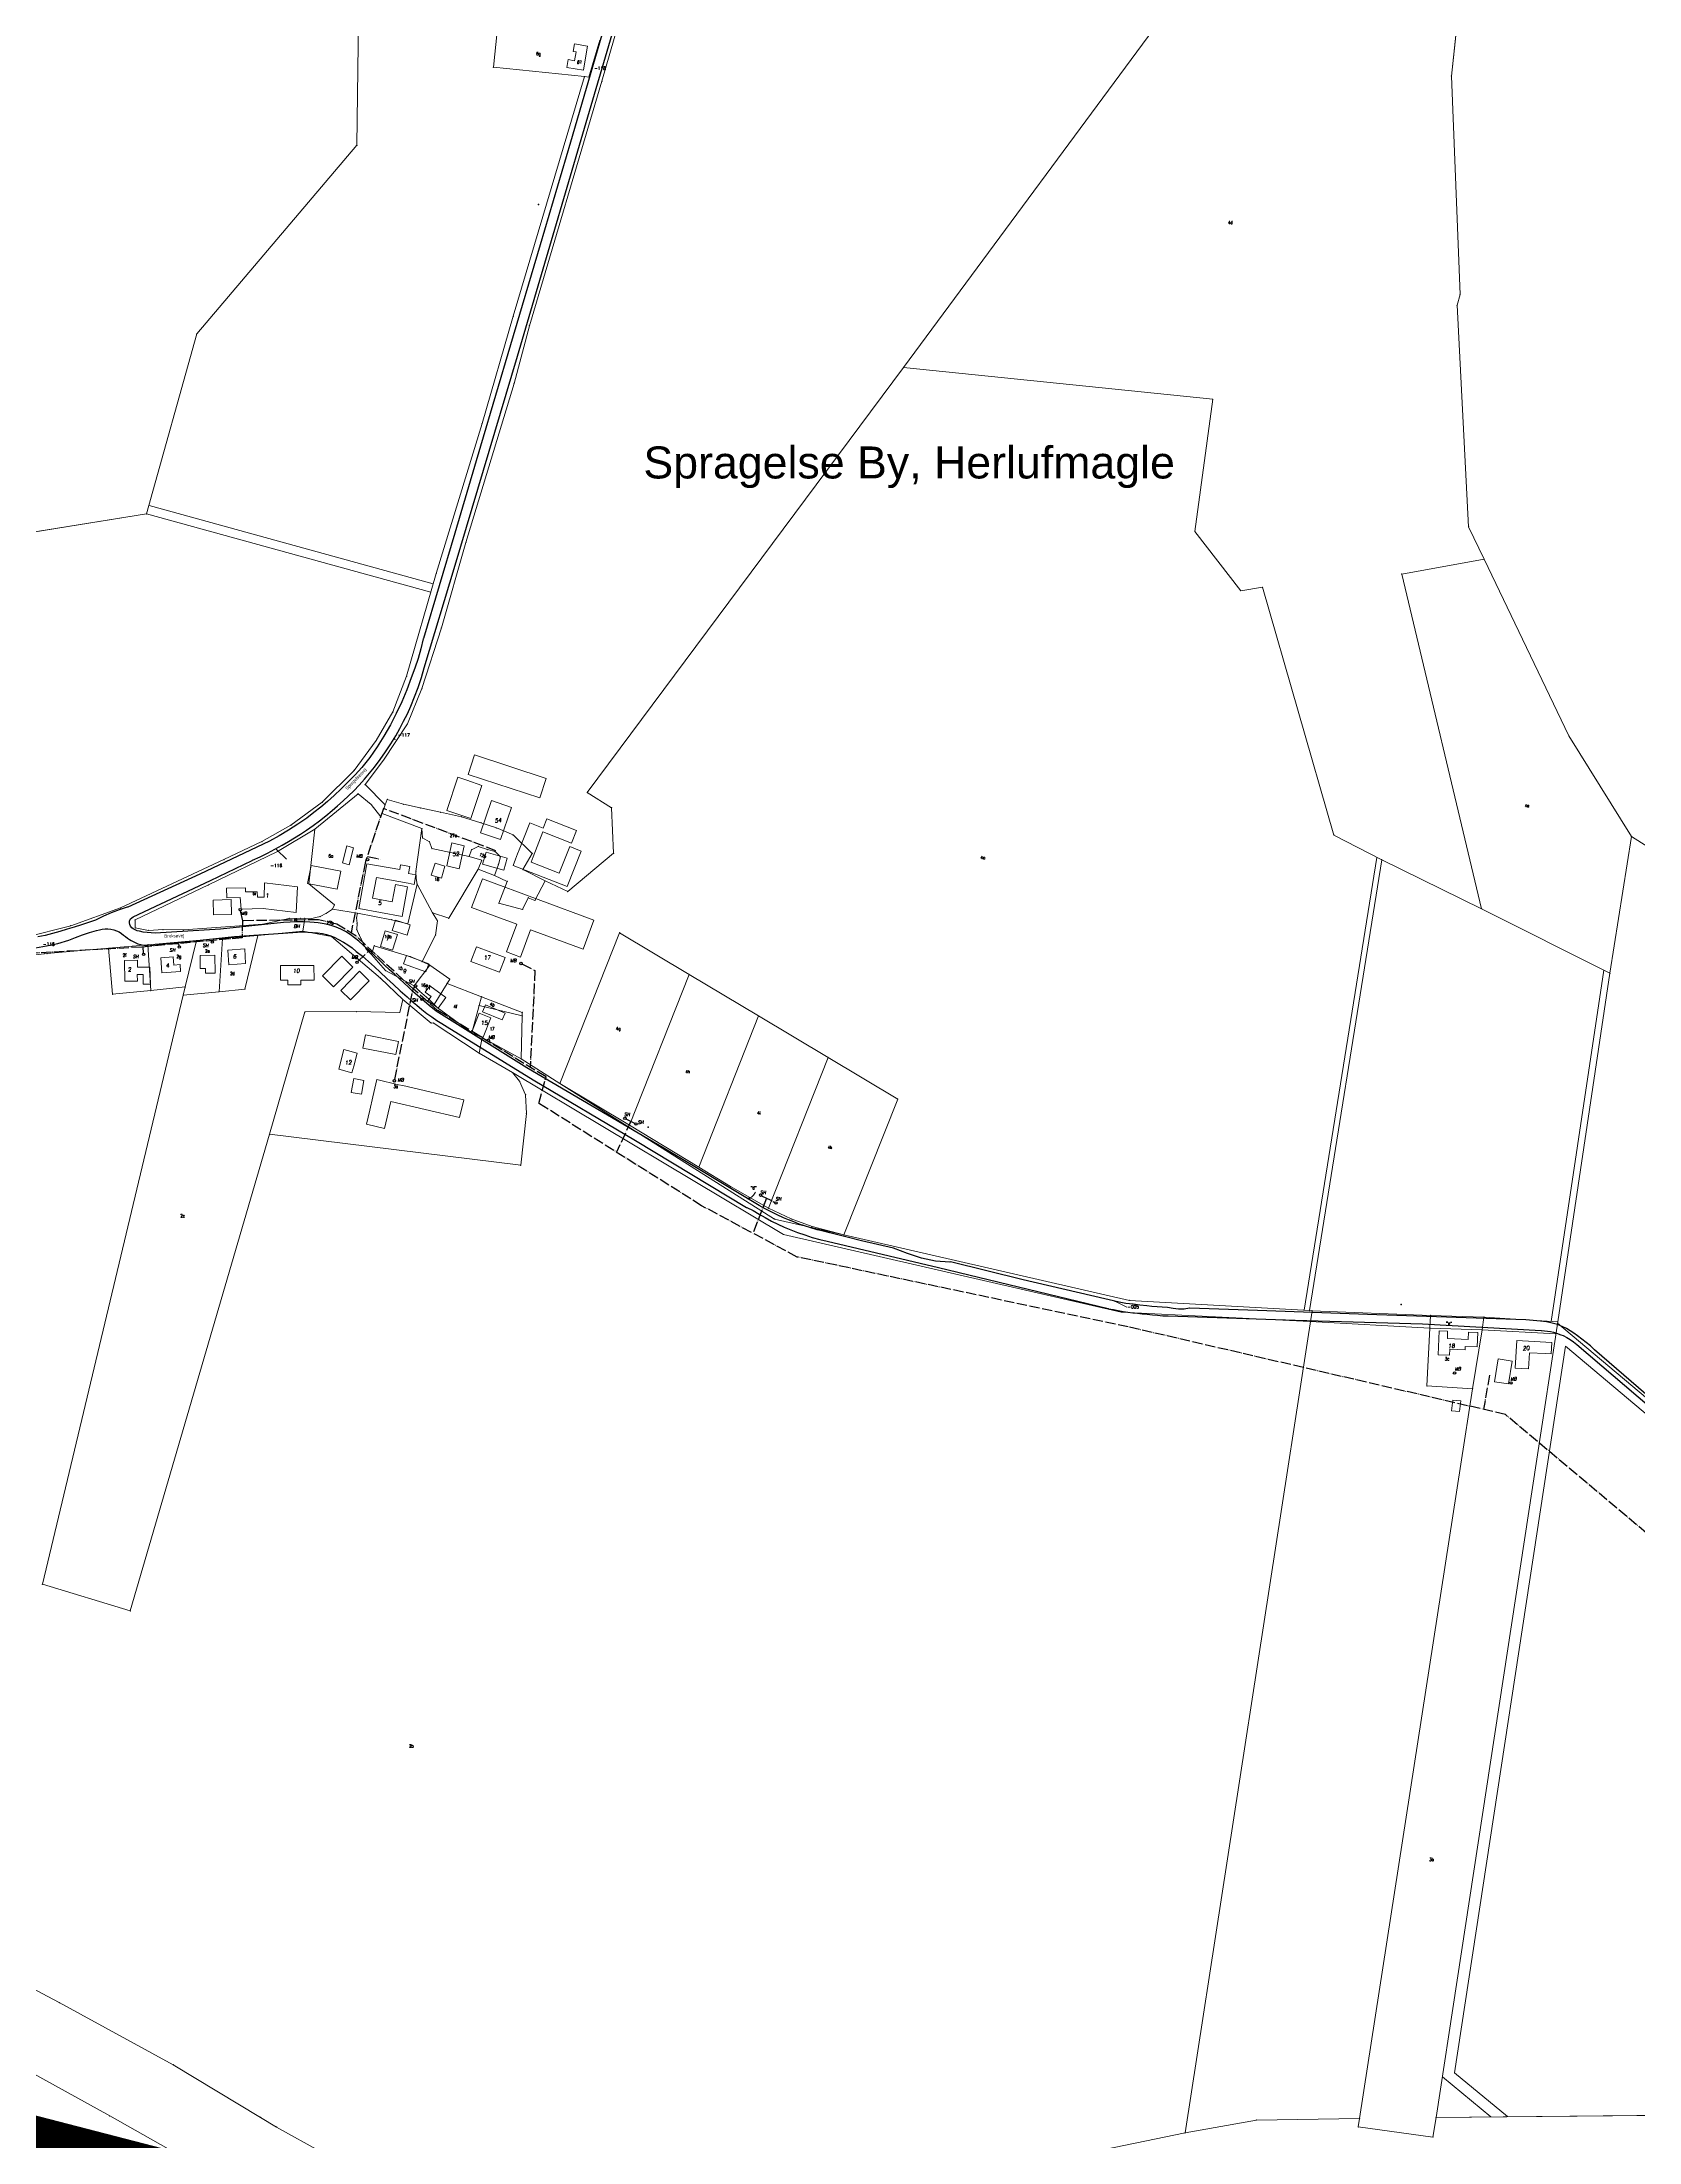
# Model space of a CAD drawing. Header units: millimetres. Extents: x 672113 to 680957, y 6130092 to 6137781.
# Drawn here: x 676522 to 677521, y 6132027 to 6133341 of the extents above; entities that cross this region are included whole.
import ezdxf

# ---------------------------------------------------------------- set-up
doc = ezdxf.new("R2010")
doc.units = ezdxf.units.MM
doc.header["$LTSCALE"] = 0.5
doc.linetypes.add('VVS3', pattern=[16, 12.8, -1.6, 0, -1.6])
for name, color, linetype, lineweight in [('ADMN_GR', 1, 'Continuous', 5), ('bygning', 1, 'Continuous', 5), ('FREDSKOV', 1, 'Continuous', 5), ('FRSKOV_L', 1, 'Continuous', 5), ('MILJOE', 1, 'Continuous', 5), ('OPTAGETVEJ', 1, 'Continuous', 5), ('PILE', 1, 'Continuous', 5), ('skel', 142, 'Continuous', 5), ('SKELKREDS', 1, 'Continuous', 5), ('SKELPKT', 1, 'Continuous', 5), ('SL-Målebrønd', 70, 'Continuous', 30)]:
    doc.layers.add(name, color=color, linetype=linetype, lineweight=lineweight)
for name, color, linetype, lineweight, plot in [('FIKS_PILE', 9, 'Continuous', 5, False), ('FIKS_TEKST', 6, 'Continuous', 5, False), ('FIKSPUNKT', 1, 'Continuous', 5, False)]:
    doc.layers.add(name, color=color, linetype=linetype, lineweight=lineweight, plot=plot)
for name, color, linetype in [('Forsyningsområde', 100, 'Continuous'), ('Husnr', 3, 'Continuous'), ('MATRNR', 12, 'Continuous'), ('Tekst-stor', 7, 'Continuous'), ('TF_V_---_Stikledning', 150, 'VVS3'), ('TF_V_---_Stophane', 3, 'Continuous'), ('TF_V_---_Tekst', 1, 'Continuous'), ('Vej', 7, 'Continuous'), ('Vejnavn', 9, 'Continuous')]:
    doc.layers.add(name, color=color, linetype=linetype)
doc.styles.add('Ariel', font='arial.ttf')
doc.styles.add('ROMANS', font='ROMANS')
doc.styles.get("Standard").update_dxf_attribs({"font": 'romans.shx', "width": 0.75})

# ---------------------------------------------------------------- blocks, each defined once
blk = doc.blocks.new('270557_270557.DWG_FMEBLOCK1')
at = {"layer": 'PILE', "color": 7}
for points in [[(2.5, 2.1), (2.1, 1.5), (1.7, 0.9), (1.2, 0.3), (0.7, -0.3), (0.2, -0.7), (-0.5, -1.2), (-1.1, -1.5), (-1.8, -1.9), (-2.5, -2.1)], [(-2.5, -2.1), (-2, -2), (-1.5, -2), (-0.9, -2), (-1.5, -2), (-2, -2), (-2.5, -2.1), (-2.1, -1.9), (-1.7, -1.6), (-1.3, -1.1), (-1.7, -1.6), (-2.1, -1.9), (-2.5, -2.1)]]:
    blk.add_lwpolyline(points, dxfattribs=at)
blk = doc.blocks.new('270557_270557.DWG_FMEBLOCK2')
at = {"layer": 'FIKS_PILE', "color": 6}
blk.add_line((3.7, -1.8), (-3.7, 1.8), dxfattribs=at)
blk = doc.blocks.new('270557_270557.DWG_FMEBLOCK4')
at = {"layer": 'FIKS_PILE', "color": 6}
blk.add_line((3, -2.9), (-3, 2.9), dxfattribs=at)

msp = doc.modelspace()

# ---------------------------------------------------------------- linework, layer by layer
at = {"layer": 'ADMN_GR', "color": 220}
for p, q in [((676451.5, 6132157.2), (676533.2, 6132114.1)), ((676451.5, 6132157.2), (676533.2, 6132114.1)), ((676533.2, 6132114.1), (676604.5, 6132075.2)), ((676533.2, 6132114.1), (676604.5, 6132075.2)), ((676604.5, 6132075.2), (676659, 6132042.3)), ((676604.5, 6132075.2), (676659, 6132042.3)), ((676659, 6132042.3), (676669.1, 6132036.2)), ((676659, 6132042.3), (676669.1, 6132036.2)), ((676669.1, 6132036.2), (676726.1, 6132004.5)), ((676669.1, 6132036.2), (676726.1, 6132004.5))]:
    msp.add_line(p, q, dxfattribs=at)
at = {"layer": 'bygning'}
for points in [[(676856.4, 6133334.3, 33.3), (676855.4, 6133328.8, 33.3), (676851.3, 6133329.5, 33.3), (676850.5, 6133324.5, 33.3), (676860.9, 6133322.8, 33.3), (676862.7, 6133333.2, 33.3), (676863.5, 6133338, 33.3), (676855.4, 6133339.4, 33.3), (676854.5, 6133334.6, 33.3)], [(676788.8, 6132882.4, 35), (676833.6, 6132867.7, 35), (676837.6, 6132879.8, 34), (676792.8, 6132894.6, 34.1)], [(676782.3, 6132880.6, 35.3), (676775.4, 6132859.7, 35.4), (676790.5, 6132854.7, 35.4), (676797.4, 6132875.5, 35.4), (676787.9, 6132878.7, 35.4)], [(676803.4, 6132866, 36.1), (676796.6, 6132845.8, 36.1), (676809.1, 6132841.6, 36.1), (676815.9, 6132861.7, 36)], [(676859.4, 6132834.4, 35), (676852.3, 6132837.2, 35), (676845.7, 6132820.5, 35.5), (676828.2, 6132827.4, 35.5), (676829.5, 6132830.8, 35.4), (676835.6, 6132846.4, 34.8), (676853.4, 6132839.4, 34.8), (676856.5, 6132847.3, 34.6), (676838.1, 6132854.5, 34.6), (676835.8, 6132848.7, 35.3), (676827.3, 6132852, 35), (676820.8, 6132835.3, 35), (676819.7, 6132832.7, 35), (676818.4, 6132829.4, 35), (676816.9, 6132825.5, 35), (676850.7, 6132812.2, 35)], [(676710.2, 6132827, 36.5), (676714.4, 6132825.9, 36.5), (676717.1, 6132836.5, 36.5), (676712.9, 6132837.6, 36.5)], [(676783.2, 6132823.4, 35.8), (676786.3, 6132837.8, 35.9), (676778.6, 6132839.5, 35.9), (676775.5, 6132825.1, 35.9)], [(676688.4, 6132814.2, 38.1), (676707, 6132810.5, 38.1), (676709.2, 6132821.9, 38.1), (676690.7, 6132825.5, 38.1)], [(676751, 6132812.1, 36.5), (676743.4, 6132813.5, 36.8), (676741.4, 6132802.7, 36.8), (676729.1, 6132805, 36.8), (676731.5, 6132817.9, 36.8), (676751.4, 6132814.3, 36.8), (676755, 6132813.6, 36.8), (676756.1, 6132819.5, 36.5), (676751.6, 6132820.3, 36.4), (676752.4, 6132824.8, 36.3), (676746.6, 6132825.8, 36.3), (676746.1, 6132822.8, 36.3), (676725.5, 6132826.5, 36.3), (676720.4, 6132798.5, 36.5), (676747.6, 6132793.5, 36.6)], [(676768.1, 6132826.9, 35.1), (676765.8, 6132819.3, 35.1), (676772.1, 6132817.4, 35.1), (676774.3, 6132825, 35.1)], [(676813.3, 6132829.9, 34.1), (676800, 6132833.8, 34.1), (676797.8, 6132826.2, 34.1), (676811.1, 6132822.4, 34.1)], [(676660.7, 6132798.4, 37.4), (676681.3, 6132796.1, 37.4), (676682.2, 6132812.1, 37.8), (676661.6, 6132814.5, 37.4), (676661.2, 6132805.6, 37.4), (676657.1, 6132805.5, 37.4), (676657, 6132809, 37.4), (676649.7, 6132808.9, 37.4), (676649.6, 6132811.5, 37.4), (676637.8, 6132811.3, 37.4), (676637.9, 6132805.2, 37.4), (676646.3, 6132805.3, 37.4), (676647, 6132798.1, 37.4)], [(676797.7, 6132817.1, 37.5), (676791, 6132799.2, 37.4), (676819.3, 6132788.7, 37.4), (676812.8, 6132771.3, 37.4), (676821.5, 6132768.1, 37.4), (676827.9, 6132785.2, 37.4), (676860.7, 6132773, 37.4), (676867.5, 6132791.1, 37.2)], [(676640.9, 6132794.8, 39.2), (676640.7, 6132804.1, 38.2), (676629.4, 6132803.8, 38.3), (676629.6, 6132794.5, 38.3)], [(676744.6, 6132782.3, 36.9), (676736.9, 6132784.6, 36.9), (676734, 6132774.7, 36.9), (676741.6, 6132772.4, 36.9)], [(676750.6, 6132781.9, 37.1), (676752.6, 6132788.2, 37.1), (676743.4, 6132791.1, 37.1), (676741.4, 6132784.8, 37.1)], [(676639.2, 6132763.3, 37.2), (676649.7, 6132764, 37.2), (676649.1, 6132773.2, 37.2), (676638.6, 6132772.5, 37.3)], [(676808.5, 6132758.7, 37.1), (676812, 6132767.9, 37.5), (676794, 6132774.6, 37.5), (676790.6, 6132765.4, 37.4)], [(676573.9, 6132766, 36), (676574.1, 6132753, 36), (676582, 6132753.1, 36), (676581.9, 6132757.2, 36), (676585.6, 6132757.3, 36), (676585.7, 6132751.1, 36), (676590.2, 6132751.2, 36), (676589.9, 6132761.8, 36), (676582.2, 6132761.7, 36), (676582.2, 6132766.2, 36)], [(676596.7, 6132767.7, 37.7), (676597.3, 6132758.3, 37.7), (676609, 6132759.1, 37.7), (676608.7, 6132763.4, 37.7), (676604.9, 6132763.1, 37.7), (676604.5, 6132768.2, 37.7)], [(676621.2, 6132769.2, 38.4), (676621.3, 6132760.9, 38.4), (676624.6, 6132760.9, 38.4), (676624.7, 6132758, 38.4), (676630.7, 6132758.1, 38.4), (676630.5, 6132769.3, 38.4)], [(676676, 6132753.6, 37.8), (676676, 6132750.8, 37.8), (676684.2, 6132750.8, 37.8), (676684.2, 6132753.6, 37.8), (676692.5, 6132753.6, 37.8), (676692.4, 6132762.9, 37.8), (676671.5, 6132762.9, 37.8), (676671.6, 6132753.6, 37.8)], [(676716.7, 6132761.7, 37.9), (676709.8, 6132768.6, 37.9), (676697.7, 6132756.4, 37.9), (676704.6, 6132749.5, 37.9)], [(676727, 6132753.3, 37.2), (676720.9, 6132759.2, 36.9), (676709.2, 6132747.2, 36.9), (676715.3, 6132741.3, 37.2)], [(676762.4, 6132758.8, 36.3), (676764.2, 6132763.9, 36.3), (676750.2, 6132769, 36.3), (676748.4, 6132763.9, 36.3)], [(676763.7, 6132740.8, 36.5), (676770, 6132736.2, 36.5), (676774.8, 6132742.8, 36.5), (676764.8, 6132750.1, 36.5), (676761.9, 6132746.2, 36.5), (676765.7, 6132743.4, 36.5)], [(676802.9, 6132730.2, 35.9), (676795.7, 6132733, 35.9), (676791, 6132720.8, 35.9), (676798.2, 6132718, 35.9)], [(676797.8, 6132733.9, 35.2), (676810.1, 6132728.8, 35.2), (676811.9, 6132733.1, 35.2), (676799.6, 6132738.2, 35.2)], [(676743.7, 6132707.1, 36.6), (676745.3, 6132715.4, 36.5), (676724.7, 6132719.4, 36.5), (676723, 6132711.1, 36.6)], [(676719.5, 6132708, 36.7), (676711.2, 6132710.3, 36.7), (676707.9, 6132698, 36.7), (676716.2, 6132695.8, 36.6), (676717.3, 6132699.8, 36.7)], [(676723.7, 6132691, 36), (676717.4, 6132692.2, 36), (676715.7, 6132683.5, 36), (676722.1, 6132682.3, 36)], [(676725.2, 6132663.5, 36.7), (676736.5, 6132660.9, 36.3), (676740.4, 6132677.8, 35.3), (676783.5, 6132667.7, 35.3), (676786.1, 6132678.8, 35.3), (676747.9, 6132687.7, 36.3), (676745.2, 6132688.3, 36.4), (676731.8, 6132691.5, 36.7), (676729.2, 6132680.6, 36.7), (676727.3, 6132672.4, 36.7)], [(677395.2, 6132519.3, 41.7), (677402.3, 6132519, 41.7), (677402.5, 6132522.8, 41.7), (677412.2, 6132522.4, 41.7), (677412.2, 6132524.6, 41.7), (677419.7, 6132524.3, 41.7), (677420.1, 6132533.2, 41.7), (677414.2, 6132533.4, 41.7), (677414, 6132529, 41.7), (677401.1, 6132529.5, 41.7), (677401.2, 6132534.2, 41.7), (677395.8, 6132534.4, 41.7)], [(677462.5, 6132527.3, 41.6), (677444.4, 6132528.3, 41.5), (677443.5, 6132511, 41.4), (677451.8, 6132510.6, 41.6), (677452.3, 6132520.6, 41.6), (677462.1, 6132520.1, 41.6), (677466, 6132519.9, 41.6), (677466.4, 6132527.1, 41.6)], [(677430.5, 6132502.5, 42.1), (677439.3, 6132501.1, 41.7), (677441.6, 6132515.3, 41.6), (677432.8, 6132516.8, 42.2)], [(677403.7, 6132484.3, 41.2), (677408.7, 6132483.8, 41.2), (677409.4, 6132490.5, 41.2), (677404.5, 6132491, 41.2)]]:
    msp.add_polyline3d(points, close=True, dxfattribs=at)
at = {"layer": 'FIKSPUNKT', "color": 6}
for p in [(676865.6, 6133321.5), (676743, 6132904.4), (676669.2, 6132835.2), (677193.2, 6132552.8)]:
    msp.add_point(p, dxfattribs=at)
at = {"layer": 'Forsyningsområde', "const_width": 25}
msp.add_lwpolyline([(673980.5, 6132210.5), (674229, 6132096.8), (674510.8, 6132101.5), (674742.8, 6132127.8), (674981.4, 6132168.2), (675119.3, 6132205.4), (675260.5, 6132244.8), (675488.5, 6132253.2), (676428.1, 6132054), (677046.7, 6131893.8), (677073.1, 6131888.6), (677368.4, 6131812.8), (677638.5, 6131738)], dxfattribs=at)
at = {"layer": 'FREDSKOV', "color": 7}
msp.add_lwpolyline([(677526.5, 6133531.8), (677514, 6133526.6), (677474.5, 6133482.1), (677466.7, 6133464.4), (677418.3, 6133406.9), (677409.1, 6133370.7), (677403.6, 6133319.2), (677409, 6133182.6), (677407.1, 6133175.8), (677414.3, 6133037.3), (677424, 6133017), (677477, 6132906.5), (677516.1, 6132843.5), (677623.1, 6132775.9)], dxfattribs=at)
for points in [[(675857.6, 6133002.1), (675910.1, 6132992.9), (676088.6, 6132964.9), (676126.9, 6132971.1), (676194.1, 6132981.9), (676587.8, 6133045.3), (676619.1, 6133157.9), (676719.3, 6133275.9), (676720.3, 6133354.5), (676702.8, 6133412.9), (676730, 6133481.8), (676388.1, 6133493.1), (676333.9, 6133442.9), (676238, 6133353.8), (676141.9, 6133264.2), (676124.5, 6133248)], [(677046.7, 6131893.8), (677073.1, 6131888.6), (677368.4, 6131812.8), (677638.5, 6131738), (677845.3, 6131677.6), (678176.8, 6131593.5), (678192.7, 6131589.8), (678220.6, 6131584.9), (678179.6, 6131939.7), (678222.5, 6131998.2), (678220.4, 6132009.4), (678194, 6132006), (678046.5, 6131986.9), (677861.9, 6132035), (677815.3, 6132046.8), (677728.4, 6132045.5), (677394, 6132042.3), (677392, 6132030), (677345.3, 6132036.4), (677346.2, 6132041.7), (677281.6, 6132040.6), (677237, 6132032.6), (677118.2, 6132008)]]:
    msp.add_lwpolyline(points, close=True, dxfattribs=at)
at = {"layer": 'FRSKOV_L', "color": 64, "true_color": 0x5fa000}
for p, q in [((677409.1, 6133370.7), (677403.6, 6133319.2)), ((676719.3, 6133275.9), (676720.3, 6133354.5)), ((677403.6, 6133319.2), (677409, 6133182.6)), ((676619.1, 6133157.9), (676719.3, 6133275.9)), ((677409, 6133182.6), (677407.1, 6133175.8)), ((677407.1, 6133175.8), (677414.3, 6133037.3)), ((676587.8, 6133045.3), (676619.1, 6133157.9)), ((676194.1, 6132981.9), (676587.8, 6133045.3)), ((677414.3, 6133037.3), (677424, 6133017)), ((677424, 6133017), (677477, 6132906.5)), ((677477, 6132906.5), (677516.1, 6132843.5)), ((677516.1, 6132843.5), (677623.1, 6132775.9)), ((677281.6, 6132040.6), (677237, 6132032.6)), ((677346.2, 6132041.7), (677281.6, 6132040.6)), ((677345.3, 6132036.4), (677346.2, 6132041.7)), ((677392, 6132030), (677345.3, 6132036.4)), ((677394, 6132042.3), (677392, 6132030)), ((677728.4, 6132045.5), (677394, 6132042.3)), ((677237, 6132032.6), (677118.2, 6132008))]:
    msp.add_line(p, q, dxfattribs=at)
at = {"layer": 'MILJOE', "color": 7}
for points in [[(676822.9, 6132797.9), (676808.1, 6132801.8), (676813.3, 6132815.4), (676805.3, 6132819.2), (676795, 6132823.1), (676776.7, 6132792.4), (676766.6, 6132795.8), (676769.6, 6132790.8), (676768.5, 6132781.9), (676760, 6132765.3), (676764.8, 6132763.1), (676777.3, 6132754.4), (676775.6, 6132751.6), (676797.2, 6132743.3), (676822.6, 6132733.5), (676822.6, 6132731.3), (676822, 6132704.4), (676846.2, 6132689.1), (676883.5, 6132783.3), (676926.9, 6132757.3), (676970.4, 6132731.3), (677013.9, 6132705.3), (677057.4, 6132679.3), (677023.7, 6132594.3), (677202.4, 6132553.3), (677314.9, 6132547), (677360, 6132829), (677330.1, 6132844.4), (677285.4, 6132999.4), (677271.9, 6132997.3), (677243.2, 6133034.3), (677254.3, 6133117), (677060.9, 6133136.9), (676863.3, 6132871), (676878.5, 6132861.5), (676879.7, 6132833.1), (676851.1, 6132809.1), (676836.9, 6132815.8), (676830.6, 6132803.6), (676826.4, 6132805.2)], [(676692.9, 6132848.1), (676689.3, 6132813.9), (676705.2, 6132800.7), (676704, 6132798.1), (676719.6, 6132795.5), (676741, 6132791.5), (676751.1, 6132789), (676756.9, 6132813.8), (676756.3, 6132817.2), (676756.2, 6132821.6), (676759.9, 6132848.5), (676735, 6132857.9), (676734.2, 6132855.8), (676728.1, 6132863.6), (676720, 6132870.3)], [(676791, 6132835.2), (676795.1, 6132837.3), (676800.9, 6132835.4), (676805.7, 6132834.1), (676809, 6132830.8), (676807.7, 6132826.1), (676805.3, 6132819.2), (676813.3, 6132815.4), (676808.1, 6132801.8), (676822.9, 6132797.9), (676826.4, 6132805.2), (676830.6, 6132803.6), (676836.9, 6132815.8), (676823.1, 6132822.8), (676828.9, 6132833), (676816.9, 6132844.5), (676806.5, 6132848.9), (676796.8, 6132852.1), (676784.6, 6132855.9), (676771.6, 6132858.7), (676758.9, 6132861.4), (676748.3, 6132863.7), (676738.2, 6132866.7), (676736.9, 6132863.3), (676735, 6132857.9), (676759.9, 6132848.5), (676760.3, 6132842.6), (676764.6, 6132840.3), (676766.2, 6132836), (676789.4, 6132831.1)], [(676580.6, 6132791.4), (676580.7, 6132786.4), (676589, 6132784.8), (676598.1, 6132785.3), (676610.8, 6132785.1), (676660.4, 6132788.6), (676677, 6132792.3), (676683.8, 6132792.4), (676686.7, 6132792.3), (676690, 6132792), (676696.2, 6132793.4), (676700.2, 6132795.5), (676704, 6132798.1), (676705.2, 6132800.7), (676689.3, 6132813.9), (676692.9, 6132848.1), (676669.7, 6132834.2), (676626.4, 6132813.2)]]:
    msp.add_lwpolyline(points, close=True, dxfattribs=at)
at = {"layer": 'OPTAGETVEJ', "color": 8}
for p, q in [((676589.3, 6133050.6), (676767, 6133001.6)), ((676587.8, 6133045.3), (676765.4, 6132996.3)), ((677311.6, 6132547.3), (677357, 6132830.5)), ((677466, 6132540.2), (677498.9, 6132759.9)), ((677470, 6132539.9), (677502.7, 6132758)), ((676986, 6132594.6), (676816.6, 6132695.9)), ((677197.1, 6132546.1), (676986, 6132594.6)), ((677390.5, 6132544), (677316.4, 6132546.9)), ((677315.1, 6132540.1), (677197.1, 6132546.1)), ((677315.3, 6132540.1), (677315.1, 6132540.1)), ((677390.1, 6132536), (677315.3, 6132540.1)), ((677468.8, 6132532.5), (677422.7, 6132534.9)), ((677469.9, 6132539.1), (677469.9, 6132539.1)), ((677669.9, 6132370.8), (677469.9, 6132539.1)), ((677405.5, 6132070.2), (677474.8, 6132524.7)), ((677671.7, 6132359), (677474.8, 6132524.7)), ((677397.9, 6132067.7), (677428.3, 6132042.7)), ((677405.5, 6132070.2), (677438.7, 6132042.8))]:
    msp.add_line(p, q, dxfattribs=at)
at = {"layer": 'skel', "color": 40}
for p, q in [((677305.3, 6133467.6), (677060.9, 6133136.9)), ((676898.7, 6133407.7), (676872.5, 6133316)), ((677409.1, 6133370.7), (677403.6, 6133319.2)), ((676720.3, 6133354.5), (676719.3, 6133275.9)), ((676804.6, 6133324.7), (676807, 6133347)), ((676871.1, 6133341.6), (676864.3, 6133318.6)), ((676861.6, 6133318.9), (676804.6, 6133324.7)), ((676817, 6133169), (676861.6, 6133318.9)), ((676827.1, 6133163), (676872.5, 6133316)), ((676864.3, 6133318.6), (676861.6, 6133318.9)), ((677403.6, 6133319.2), (677409, 6133182.6)), ((676719.3, 6133275.9), (676619.1, 6133157.9)), ((677409, 6133182.6), (677407.1, 6133175.8)), ((676797.5, 6133101.8), (676817, 6133169)), ((677407.1, 6133175.8), (677414.3, 6133037.3)), ((676619.1, 6133157.9), (676587.8, 6133045.3)), ((676817.5, 6133127), (676827.1, 6133163)), ((676787.4, 6133027.5), (676817.5, 6133127)), ((677060.9, 6133136.9), (676863.3, 6132871)), ((677254.3, 6133117), (677060.9, 6133136.9)), ((677243.2, 6133034.3), (677254.3, 6133117)), ((676768.9, 6133008.1), (676797.5, 6133101.8)), ((676587.8, 6133045.3), (676194.1, 6132981.9)), ((677271.9, 6132997.3), (677243.2, 6133034.3)), ((677414.3, 6133037.3), (677424, 6133017)), ((676772.1, 6132974), (676787.4, 6133027.5)), ((676750.3, 6132943.8), (676768.9, 6133008.1)), ((677372.5, 6133007.7), (677424, 6133017)), ((677422.4, 6132798.3), (677372.5, 6133007.7)), ((677424, 6133017), (677477, 6132906.5)), ((677285.4, 6132999.4), (677271.9, 6132997.3)), ((677330.1, 6132844.4), (677285.4, 6132999.4)), ((676759.9, 6132936.1), (676772.1, 6132974)), ((676741.8, 6132921.5), (676750.3, 6132943.8)), ((676750.8, 6132914), (676759.9, 6132936.1)), ((676731.3, 6132903.5), (676741.8, 6132921.5)), ((676717.5, 6132884.9), (676731.3, 6132903.5)), ((676735.8, 6132891.2), (676750.8, 6132914)), ((677477, 6132906.5), (677516.1, 6132843.5)), ((676735.8, 6132891.2), (676724.4, 6132876)), ((676697.6, 6132865), (676717.5, 6132884.9)), ((676724.4, 6132876), (676736.9, 6132863.3)), ((676678, 6132850.6), (676697.6, 6132865)), ((676720, 6132870.3), (676692.9, 6132848.1)), ((676720, 6132870.3), (676728.1, 6132863.6)), ((676728.1, 6132863.6), (676734.2, 6132855.8)), ((676735, 6132857.9), (676736.9, 6132863.3)), ((676736.9, 6132863.3), (676738.2, 6132866.7)), ((676738.2, 6132866.7), (676748.3, 6132863.7)), ((676748.3, 6132863.7), (676758.9, 6132861.4)), ((676863.3, 6132871), (676878.5, 6132861.5)), ((676659.9, 6132840.4), (676678, 6132850.6)), ((676734.2, 6132855.8), (676735, 6132857.9)), ((676759.9, 6132848.5), (676735, 6132857.9)), ((676758.9, 6132861.4), (676771.6, 6132858.7)), ((676771.6, 6132858.7), (676784.6, 6132855.9)), ((676784.6, 6132855.9), (676796.8, 6132852.1)), ((676796.8, 6132852.1), (676806.5, 6132848.9)), ((676878.5, 6132861.5), (676879.7, 6132833.1)), ((676636.1, 6132829.1), (676659.9, 6132840.4)), ((676692.9, 6132848.1), (676669.7, 6132834.2)), ((676692.9, 6132848.1), (676689.3, 6132813.9)), ((676756.2, 6132821.6), (676759.9, 6132848.5)), ((676760.3, 6132842.6), (676759.9, 6132848.5)), ((676764.6, 6132840.3), (676760.3, 6132842.6)), ((676766.2, 6132836), (676764.6, 6132840.3)), ((676789.4, 6132831.1), (676766.2, 6132836)), ((676795.1, 6132837.3), (676791, 6132835.2)), ((676800.9, 6132835.4), (676795.1, 6132837.3)), ((676806.5, 6132848.9), (676816.9, 6132844.5)), ((676816.9, 6132844.5), (676828.9, 6132833)), ((677360, 6132829), (677330.1, 6132844.4)), ((677502.7, 6132758), (677516.1, 6132843.5)), ((677516.1, 6132843.5), (677623.1, 6132775.9)), ((676571.4, 6132798.9), (676636.1, 6132829.1)), ((676626.4, 6132813.2), (676669.7, 6132834.2)), ((676795, 6132823.1), (676776.7, 6132792.4)), ((676791, 6132835.2), (676789.4, 6132831.1)), ((676797.3, 6132828.7), (676789.4, 6132831.1)), ((676795, 6132823.1), (676797.3, 6132828.7)), ((676805.3, 6132819.2), (676795, 6132823.1)), ((676805.7, 6132834.1), (676800.9, 6132835.4)), ((676805.3, 6132819.2), (676807.7, 6132826.1)), ((676809, 6132830.8), (676805.7, 6132834.1)), ((676807.7, 6132826.1), (676809, 6132830.8)), ((676828.9, 6132833), (676823.1, 6132822.8)), ((676823.1, 6132822.8), (676836.9, 6132815.8)), ((676879.7, 6132833.1), (676851.1, 6132809.1)), ((677360, 6132829), (677314.9, 6132547)), ((677422.4, 6132798.3), (677360, 6132829)), ((676580.6, 6132791.4), (676626.4, 6132813.2)), ((676689.3, 6132813.9), (676705.2, 6132800.7)), ((676756.9, 6132813.8), (676751.1, 6132789)), ((676756.3, 6132817.2), (676756.2, 6132821.6)), ((676756.9, 6132813.8), (676756.3, 6132817.2)), ((676766.6, 6132795.8), (676756.9, 6132813.8)), ((676813.3, 6132815.4), (676805.3, 6132819.2)), ((676808.1, 6132801.8), (676813.3, 6132815.4)), ((676836.9, 6132815.8), (676830.6, 6132803.6)), ((676851.1, 6132809.1), (676836.9, 6132815.8)), ((676540.4, 6132787.7), (676571.4, 6132798.9)), ((676700.2, 6132795.5), (676704, 6132798.1)), ((676705.2, 6132800.7), (676704, 6132798.1)), ((676719.6, 6132795.5), (676704, 6132798.1)), ((676822.9, 6132797.9), (676808.1, 6132801.8)), ((676826.4, 6132805.2), (676822.9, 6132797.9)), ((676830.6, 6132803.6), (676826.4, 6132805.2)), ((677502.7, 6132758), (677422.4, 6132798.3)), ((676512.3, 6132780.6), (676540.4, 6132787.7)), ((676580.7, 6132786.4), (676580.6, 6132791.4)), ((676589, 6132784.8), (676580.7, 6132786.4)), ((676589, 6132784.8), (676598.1, 6132785.3)), ((676598.1, 6132785.3), (676610.8, 6132785.1)), ((676610.8, 6132785.1), (676660.4, 6132788.6)), ((676685.5, 6132784.3), (676657.3, 6132781.7)), ((676660.4, 6132788.6), (676677, 6132792.3)), ((676677, 6132792.3), (676683.8, 6132792.4)), ((676683.8, 6132792.4), (676686.7, 6132792.3)), ((676685.5, 6132784.3), (676686.7, 6132792.3)), ((676685.5, 6132784.3), (676703.4, 6132780.9)), ((676686.7, 6132792.3), (676690, 6132792)), ((676690, 6132792), (676696.2, 6132793.4)), ((676696.2, 6132793.4), (676700.2, 6132795.5)), ((676719.1, 6132792.6), (676719.6, 6132795.5)), ((676719.4, 6132789.3), (676719.1, 6132792.6)), ((676719.2, 6132785.3), (676719.4, 6132789.3)), ((676720.7, 6132781.9), (676719.2, 6132785.3)), ((676741, 6132791.5), (676719.6, 6132795.5)), ((676751.1, 6132789), (676741, 6132791.5)), ((676769.6, 6132790.8), (676766.6, 6132795.8)), ((676776.7, 6132792.4), (676766.6, 6132795.8)), ((676768.5, 6132781.9), (676769.6, 6132790.8)), ((676523.8, 6132770.2), (676525.5, 6132770.3)), ((676525.5, 6132770.3), (676564, 6132773.6)), ((676564, 6132773.6), (676588.6, 6132775.8)), ((676566.5, 6132744.9), (676564, 6132773.6)), ((676588.6, 6132775.8), (676618.9, 6132778.4)), ((676588.6, 6132775.8), (676590.4, 6132747.2)), ((676612, 6132749.4), (676618.9, 6132778.4)), ((676618.9, 6132778.4), (676635.3, 6132779.8)), ((676635.3, 6132779.8), (676633.1, 6132746.4)), ((676657.3, 6132781.7), (676635.3, 6132779.8)), ((676657.3, 6132781.7), (676649.3, 6132748.1)), ((676703.4, 6132780.9), (676734, 6132754.9)), ((676721.9, 6132779.6), (676720.7, 6132781.9)), ((676723.4, 6132776.2), (676721.9, 6132779.6)), ((676725.1, 6132773.1), (676723.4, 6132776.2)), ((676728.4, 6132769.7), (676725.1, 6132773.1)), ((676730.1, 6132775.2), (676728.4, 6132769.7)), ((676752.9, 6132768.3), (676730.1, 6132775.2)), ((676760, 6132765.3), (676768.5, 6132781.9)), ((676846.2, 6132689.1), (676883.5, 6132783.3)), ((676883.5, 6132783.3), (676926.9, 6132757.3)), ((676523.8, 6132770.2), (676488.6, 6132766)), ((676737.2, 6132759.7), (676728.4, 6132769.7)), ((676755.1, 6132750.2), (676737.2, 6132759.7)), ((676760, 6132765.3), (676752.9, 6132768.3)), ((676764.8, 6132763.1), (676755.1, 6132750.2)), ((676764.8, 6132763.1), (676760, 6132765.3)), ((676777.3, 6132754.4), (676764.8, 6132763.1)), ((676926.9, 6132757.3), (676889.6, 6132663)), ((676926.9, 6132757.3), (676970.4, 6132731.3)), ((676522.7, 6132375.8), (676610.7, 6132744.2)), ((676566.5, 6132744.9), (676590.4, 6132747.2)), ((676612, 6132749.4), (676590.4, 6132747.2)), ((676610.7, 6132744.2), (676612, 6132749.4)), ((676633.1, 6132746.4), (676610.7, 6132744.2)), ((676649.3, 6132748.1), (676633.1, 6132746.4)), ((676747.9, 6132741.6), (676734, 6132754.9)), ((676758.5, 6132746.8), (676755.1, 6132750.2)), ((676764.2, 6132741.8), (676758.5, 6132746.8)), ((676767.5, 6132738.4), (676775.6, 6132751.6)), ((676775.6, 6132751.6), (676777.3, 6132754.4)), ((676797.2, 6132743.3), (676775.6, 6132751.6)), ((676664.7, 6132657.3), (676686.8, 6132733.8)), ((676686.8, 6132733.8), (676718.9, 6132734)), ((676718.9, 6132734), (676746.1, 6132733.5)), ((676746.1, 6132733.5), (676747.9, 6132741.6)), ((676747.9, 6132741.6), (676765.7, 6132726.8)), ((676767.5, 6132738.4), (676764.2, 6132741.8)), ((676769.4, 6132736.6), (676767.5, 6132738.4)), ((676791.2, 6132720.8), (676769.4, 6132736.6)), ((676795.7, 6132737.8), (676791.2, 6132720.8)), ((676797.2, 6132743.3), (676795.7, 6132737.8)), ((676822.6, 6132731.3), (676795.7, 6132737.8)), ((676822.6, 6132733.5), (676797.2, 6132743.3)), ((676822.6, 6132731.3), (676822, 6132704.4)), ((676822.6, 6132731.3), (676822.6, 6132733.5)), ((676970.4, 6132731.3), (676933, 6132636.7)), ((676970.4, 6132731.3), (677013.9, 6132705.3)), ((676765.7, 6132726.8), (676767, 6132726.9)), ((676767, 6132726.9), (676795.8, 6132708)), ((676791.2, 6132720.8), (676797.6, 6132717.9)), ((676797.6, 6132717.9), (676795.8, 6132708)), ((676797.6, 6132717.9), (676822, 6132704.4)), ((676795.8, 6132708), (676816.6, 6132695.9)), ((677013.9, 6132705.3), (676976.6, 6132611)), ((677013.9, 6132705.3), (677057.4, 6132679.3)), ((676816.6, 6132695.9), (676821, 6132690.4)), ((676846.2, 6132689.1), (676822, 6132704.4)), ((676821, 6132690.4), (676824.7, 6132682)), ((676824.7, 6132682), (676825.3, 6132670.3)), ((676980.4, 6132604.2), (676846.2, 6132689.1)), ((676889.6, 6132663), (676846.2, 6132689.1)), ((677057.4, 6132679.3), (677023.7, 6132594.3)), ((676825.3, 6132670.3), (676821.7, 6132637.9)), ((676577.6, 6132359.1), (676664.7, 6132657.3)), ((676821.7, 6132637.9), (676664.7, 6132657.3)), ((676933, 6132636.7), (676889.6, 6132663)), ((676952.9, 6132624.6), (676933, 6132636.7)), ((676976.6, 6132611), (676952.9, 6132624.6)), ((676990.8, 6132604.3), (676976.6, 6132611)), ((677023.7, 6132594.3), (676980.4, 6132604.2)), ((677003.9, 6132599.5), (676990.8, 6132604.3)), ((677023.7, 6132594.3), (677003.9, 6132599.5)), ((677202.4, 6132553.3), (677023.7, 6132594.3)), ((677202.4, 6132553.3), (677314.9, 6132547)), ((677316.4, 6132546.9), (677237, 6132032.6)), ((677316.4, 6132546.9), (677314.9, 6132547)), ((677388.2, 6132499.9), (677390.1, 6132536)), ((677390.5, 6132544), (677390.1, 6132536)), ((677390.1, 6132536), (677422.7, 6132534.9)), ((677390.5, 6132544), (677423.9, 6132542.9)), ((677394, 6132042.3), (677470, 6132539.9)), ((677422.7, 6132534.9), (677416.8, 6132498.1)), ((677423.9, 6132542.9), (677422.7, 6132534.9)), ((677470, 6132539.9), (677423.9, 6132542.9)), ((677416.8, 6132498.1), (677346.2, 6132041.7)), ((677416.8, 6132498.1), (677388.2, 6132499.9)), ((676577.6, 6132359.1), (676522.7, 6132375.8)), ((676564.8, 6132043.2), (676391, 6132139.2)), ((676723.9, 6131953.6), (676564.8, 6132043.2)), ((677281.6, 6132040.6), (677237, 6132032.6)), ((677281.6, 6132040.6), (677346.2, 6132041.7)), ((677346.2, 6132041.7), (677345.3, 6132036.4)), ((677392, 6132030), (677345.3, 6132036.4)), ((677392, 6132030), (677394, 6132042.3)), ((677394, 6132042.3), (677728.4, 6132045.5)), ((677118.2, 6132008), (677237, 6132032.6))]:
    msp.add_line(p, q, dxfattribs=at)
at = {"layer": 'SKELKREDS', "color": 250, "true_color": 0x333333}
for p in [(676861.6, 6133318.9), (676872.5, 6133316), (676817, 6133169), (676827.1, 6133163), (676817.5, 6133127), (676797.5, 6133101.8), (676787.4, 6133027.5), (676768.9, 6133008.1), (676772.1, 6132974), (676750.3, 6132943.8), (676759.9, 6132936.1), (676741.8, 6132921.5), (676731.3, 6132903.5), (676750.8, 6132914), (676735.8, 6132891.2), (676717.5, 6132884.9), (676697.6, 6132865), (676720, 6132870.3), (676728.1, 6132863.6), (676736.9, 6132863.3), (676678, 6132850.6), (676734.2, 6132855.8), (676659.9, 6132840.4), (676692.9, 6132848.1), (676636.1, 6132829.1), (676669.7, 6132834.2), (676626.4, 6132813.2), (676571.4, 6132798.9), (676540.4, 6132787.7), (676580.6, 6132791.4), (676580.7, 6132786.4), (676589, 6132784.8), (676883.5, 6132783.3), (676523.8, 6132770.2), (676926.9, 6132757.3), (676734, 6132754.9), (676686.8, 6132733.8), (676718.9, 6132734), (676746.1, 6132733.5), (676747.9, 6132741.6), (676970.4, 6132731.3), (676765.7, 6132726.8), (676767, 6132726.9), (676791.2, 6132720.8), (676797.6, 6132717.9), (676795.8, 6132708), (677013.9, 6132705.3), (676816.6, 6132695.9), (676821, 6132690.4), (676824.7, 6132682), (676846.2, 6132689.1), (677057.4, 6132679.3), (676825.3, 6132670.3), (676664.7, 6132657.3), (676889.6, 6132663), (676821.7, 6132637.9), (676952.9, 6132624.6), (676974.1, 6132614), (676976.6, 6132611), (676990.8, 6132604.3), (677003.9, 6132599.5), (677023.7, 6132594.3), (677316.4, 6132546.9), (677390.1, 6132536), (677390.5, 6132544), (677422.7, 6132534.9), (677423.9, 6132542.9), (677388.2, 6132499.9), (677416.8, 6132498.1), (676564.8, 6132043.2)]:
    msp.add_point(p, dxfattribs=at)
at = {"layer": 'SKELPKT', "color": 253, "true_color": 0x999999}
for p in [(676804.6, 6133324.7), (676864.3, 6133318.6), (677403.6, 6133319.2), (676719.3, 6133275.9), (677409, 6133182.6), (677407.1, 6133175.8), (676619.1, 6133157.9), (677060.9, 6133136.9), (677254.3, 6133117), (676587.8, 6133045.3), (677243.2, 6133034.3), (677414.3, 6133037.3), (677372.5, 6133007.7), (677424, 6133017), (677271.9, 6132997.3), (677285.4, 6132999.4), (677477, 6132906.5), (676724.4, 6132876), (676738.2, 6132866.7), (676748.3, 6132863.7), (676863.3, 6132871), (676735, 6132857.9), (676758.9, 6132861.4), (676771.6, 6132858.7), (676784.6, 6132855.9), (676796.8, 6132852.1), (676878.5, 6132861.5), (676759.9, 6132848.5), (676760.3, 6132842.6), (676764.6, 6132840.3), (676766.2, 6132836), (676795.1, 6132837.3), (676806.5, 6132848.9), (676816.9, 6132844.5), (677330.1, 6132844.4), (677516.1, 6132843.5), (676789.4, 6132831.1), (676791, 6132835.2), (676795, 6132823.1), (676797.3, 6132828.7), (676800.9, 6132835.4), (676805.7, 6132834.1), (676807.7, 6132826.1), (676809, 6132830.8), (676823.1, 6132822.8), (676828.9, 6132833), (676879.7, 6132833.1), (677360, 6132829), (676689.3, 6132813.9), (676756.2, 6132821.6), (676756.3, 6132817.2), (676756.9, 6132813.8), (676805.3, 6132819.2), (676813.3, 6132815.4), (676836.9, 6132815.8), (676704, 6132798.1), (676705.2, 6132800.7), (676808.1, 6132801.8), (676822.9, 6132797.9), (676826.4, 6132805.2), (676830.6, 6132803.6), (676851.1, 6132809.1), (677422.4, 6132798.3), (676598.1, 6132785.3), (676610.8, 6132785.1), (676660.4, 6132788.6), (676677, 6132792.3), (676683.8, 6132792.4), (676685.5, 6132784.3), (676686.7, 6132792.3), (676690, 6132792), (676696.2, 6132793.4), (676700.2, 6132795.5), (676719.1, 6132792.6), (676719.2, 6132785.3), (676719.4, 6132789.3), (676719.6, 6132795.5), (676741, 6132791.5), (676751.1, 6132789), (676766.6, 6132795.8), (676769.6, 6132790.8), (676776.7, 6132792.4), (676525.5, 6132770.3), (676564, 6132773.6), (676588.6, 6132775.8), (676618.9, 6132778.4), (676635.3, 6132779.8), (676657.3, 6132781.7), (676703.4, 6132780.9), (676720.7, 6132781.9), (676721.9, 6132779.6), (676723.4, 6132776.2), (676725.1, 6132773.1), (676730.1, 6132775.2), (676768.5, 6132781.9), (676728.4, 6132769.7), (676737.2, 6132759.7), (676752.9, 6132768.3), (676760, 6132765.3), (676764.8, 6132763.1), (677502.7, 6132758), (676566.5, 6132744.9), (676590.4, 6132747.2), (676610.7, 6132744.2), (676612, 6132749.4), (676633.1, 6132746.4), (676649.3, 6132748.1), (676755.1, 6132750.2), (676758.5, 6132746.8), (676775.6, 6132751.6), (676777.3, 6132754.4), (676764.2, 6132741.8), (676767.5, 6132738.4), (676769.4, 6132736.6), (676795.7, 6132737.8), (676797.2, 6132743.3), (676822.6, 6132733.5), (676822.6, 6132731.3), (676822, 6132704.4), (676980.4, 6132604.2), (677202.4, 6132553.3), (677314.9, 6132547), (677470, 6132539.9), (676522.7, 6132375.8), (676577.6, 6132359.1), (676533.2, 6132114.1), (676533.2, 6132114.1), (676604.5, 6132075.2), (676604.5, 6132075.2), (676659, 6132042.3), (676659, 6132042.3), (676669.1, 6132036.2), (676669.1, 6132036.2), (677281.6, 6132040.6), (677345.3, 6132036.4), (677346.2, 6132041.7), (677394, 6132042.3), (677237, 6132032.6), (677392, 6132030)]:
    msp.add_point(p, dxfattribs=at)
at = {"layer": 'SL-Målebrønd'}
for centre in [(676821.8, 6132764.1), (676755.9, 6132750.1), (676760, 6132741.7, 36.5), (676801.4, 6132716), (676742.7, 6132690.7), (676886.8, 6132667.3), (676893.8, 6132663.7), (676971.7, 6132619.2), (676981.3, 6132614.3)]:
    msp.add_circle(centre, 0.75, dxfattribs=at)
at = {"layer": 'TF_V_---_Stikledning'}
for p, q in [((676646.3, 6132797), (676647.7, 6132790.8)), ((676585.9, 6132770.6), (676585.6, 6132774.5)), ((676608.2, 6132775.1), (676608, 6132776.6)), ((676628.8, 6132778.2), (676628.8, 6132778.5)), ((676719.9, 6132765.3), (676727.8, 6132772.9)), ((676822.4, 6132763.8), (676830.6, 6132759.7)), ((676830.6, 6132759.7), (676827.6, 6132699.3)), ((676755.3, 6132749.5), (676754.4, 6132748.2)), ((676890.5, 6132665.4), (676881.6, 6132646)), ((676887.5, 6132666.9), (676893.2, 6132664.1)), ((676975.4, 6132617.3), (676966.9, 6132595.6)), ((676972.3, 6132618.8), (676980.6, 6132614.7))]:
    msp.add_line(p, q, dxfattribs=at)
for points in [[(676806.2, 6132834.6), (676735.8, 6132861.1), (676724.6, 6132827.8), (676715.6, 6132783.3)], [(676725.8, 6132831.1), (676733.8, 6132829.4)], [(676837.5, 6132693.1), (676769.7, 6132734.8), (676754.4, 6132748.2), (676718.7, 6132781.3), (676706.8, 6132788.8), (676695.3, 6132791.5), (676647.7, 6132790.8), (676647.6, 6132780.2), (676584.8, 6132774.4), (676511.2, 6132770.2)], [(676742.9, 6132691.5), (676754.4, 6132748.2)], [(677786, 6132189), (677437.3, 6132482), (677201.5, 6132536.8), (676994.6, 6132580.5), (676934.8, 6132612.6), (676833, 6132676.6), (676837.5, 6132693.1)], [(677427.4, 6132506.6), (677423.6, 6132485.2)]]:
    msp.add_lwpolyline(points, dxfattribs=at)
at = {"layer": 'TF_V_---_Stophane'}
for centre in [(676725.9, 6132829.1, 2.5), (676646.3, 6132797.7, 38.9), (676681, 6132791.3), (676585.9, 6132769.8, 36), (676608.2, 6132774.4, 40.6), (676628.8, 6132777.5, 40.6), (676719.4, 6132764.8, 40.6), (677405.5, 6132508), (677440.8, 6132501.7)]:
    msp.add_circle(centre, 0.75, dxfattribs=at)
at = {"layer": 'Vej', "linetype": 'Continuous'}
for points in [[(676761.4, 6132949), (676780.7, 6133013.3), (676802, 6133084.6), (676819.7, 6133144), (676840.9, 6133216.4), (676860.5, 6133283), (676880.9, 6133352.5), (676900.7, 6133423), (676916.7, 6133479.4), (676935.5, 6133546), (676954.4, 6133614.2), (676978.3, 6133697.2)], [(676964.3, 6133669), (676942.8, 6133593.4), (676924, 6133526.5), (676906.4, 6133464.6), (676885.7, 6133392.3), (676872.5, 6133345.1), (676852.9, 6133277.9), (676833.8, 6133213.7), (676815.4, 6133151), (676796.5, 6133087.7), (676780.5, 6133033.2), (676760.9, 6132967.4)], [(676760.9, 6132967.4), (676760.8, 6132967.1), (676759.3, 6132960.9), (676757.5, 6132954.8), (676755.5, 6132948.8), (676753.2, 6132942.8), (676750.4, 6132935.2), (676747.3, 6132927.8), (676743.9, 6132920.5), (676740.2, 6132913.3), (676736.2, 6132906.4), (676731.9, 6132899.6), (676727.3, 6132893), (676722.3, 6132886.8), (676718.2, 6132882.2), (676713.9, 6132877.7), (676709.5, 6132873.4), (676705, 6132869.2), (676700.9, 6132865.5), (676696.7, 6132861.9), (676692.4, 6132858.5), (676688, 6132855.1), (676682.4, 6132851.2), (676676.6, 6132847.5), (676670.7, 6132844), (676664.7, 6132840.7)], [(676653.8, 6132828.6), (676654, 6132828.7), (676658.7, 6132830.9), (676663.4, 6132833.2), (676667.9, 6132835.6), (676672.5, 6132838.1), (676676.4, 6132840.4), (676680.2, 6132842.6), (676684, 6132845), (676687.7, 6132847.4), (676691.9, 6132850.4), (676695.8, 6132853.4), (676699.8, 6132856.5), (676703.7, 6132859.7), (676707.2, 6132862.7), (676710.7, 6132865.8), (676714, 6132869), (676717.3, 6132872.2), (676720.7, 6132875.7), (676724, 6132879.4), (676727.2, 6132883.1), (676730.2, 6132886.9), (676733.8, 6132891.6), (676737.2, 6132896.5), (676740.5, 6132901.5), (676743.6, 6132906.6), (676746.1, 6132911.1), (676748.5, 6132915.7), (676750.8, 6132920.3), (676752.9, 6132925), (676755.3, 6132930.8), (676757.6, 6132936.8), (676759.6, 6132942.9), (676761.4, 6132949)], [(676664.7, 6132840.7), (676621.1, 6132819.9), (676576, 6132799.3)], [(676579.4, 6132793.3), (676627.7, 6132816.1), (676653.8, 6132828.6)], [(676576, 6132799.3), (676575.7, 6132799.3), (676570.6, 6132797.7), (676565.7, 6132795.8), (676560.8, 6132793.6), (676555.9, 6132791.3), (676551.5, 6132789.8), (676547.1, 6132788.3), (676542.6, 6132786.9), (676538.2, 6132785.6), (676533.6, 6132784.2), (676528.9, 6132782.9), (676524.3, 6132781.7), (676519.7, 6132780.7)], [(676518.4, 6132773.8), (676525.3, 6132775.1), (676532.3, 6132776.7), (676539.1, 6132778.6), (676543.4, 6132780.3), (676547.7, 6132782), (676552.1, 6132783.5), (676556.5, 6132784.8), (676558.3, 6132785.2), (676560, 6132785.6), (676561.8, 6132785.8), (676563.5, 6132785.8), (676565.4, 6132785.6), (676567.2, 6132785.2), (676569, 6132784.6), (676570.7, 6132783.8), (676572, 6132782.9), (676573.3, 6132781.9), (676574.6, 6132780.9), (676575.9, 6132779.9), (676577, 6132779.1), (676578.2, 6132778.4), (676579.3, 6132777.8), (676580.6, 6132777.2), (676582.4, 6132776.5), (676584.2, 6132775.9), (676586.1, 6132775.5), (676588.1, 6132775.2)], [(676593.2, 6132783.1), (676593.1, 6132783.1), (676590.6, 6132783.2), (676588.1, 6132783.4), (676585.7, 6132783.7), (676583.4, 6132784.3), (676581.9, 6132784.6), (676580.6, 6132785.1), (676579.4, 6132785.7), (676578.5, 6132786.5), (676577.8, 6132787.5), (676577.3, 6132788.5), (676577, 6132789.6), (676577.1, 6132790.6), (676577.3, 6132791.3), (676577.8, 6132792), (676578.5, 6132792.7), (676579.4, 6132793.3)], [(676588.1, 6132775.2), (676642.8, 6132780.9), (676685.3, 6132783.8)], [(676673.3, 6132789.7), (676634, 6132785.5), (676593.2, 6132783.1)], [(676768.9, 6132734.2), (676768.7, 6132734.4), (676765.8, 6132736.7), (676762.9, 6132739.1), (676760, 6132741.5), (676757.1, 6132744), (676754.3, 6132746.6), (676751.5, 6132749.2), (676748.9, 6132751.7), (676746.1, 6132754.3), (676742.9, 6132757.3), (676739.7, 6132760.2), (676736.5, 6132763.1), (676733.4, 6132766.1), (676730.8, 6132768.5), (676728.3, 6132770.9), (676725.7, 6132773.3), (676723, 6132775.7), (676720.4, 6132778), (676717.8, 6132780.2), (676715, 6132782.3), (676712.2, 6132784.2), (676709.3, 6132785.6), (676706.3, 6132786.8), (676703.2, 6132787.9), (676700.1, 6132788.7), (676697.6, 6132789.2), (676695, 6132789.5), (676692.5, 6132789.7), (676689.9, 6132789.9), (676685.8, 6132790.1), (676681.6, 6132790.1), (676677.5, 6132790), (676673.3, 6132789.7)], [(676685.3, 6132783.8), (676685.5, 6132783.8), (676688.5, 6132783.7), (676691.6, 6132783.5), (676694.7, 6132783.3), (676697.7, 6132782.9), (676700.3, 6132782.2), (676702.9, 6132781.3), (676705.4, 6132780.3), (676707.8, 6132779.2), (676710.8, 6132777.5), (676713.5, 6132775.7), (676716.3, 6132773.8), (676718.9, 6132771.7), (676722.8, 6132768.6), (676726.5, 6132765.4), (676730.2, 6132762.1), (676733.8, 6132758.7), (676738, 6132754.8), (676742.2, 6132751), (676746.4, 6132747.1), (676750.7, 6132743.3), (676753.7, 6132740.6), (676756.7, 6132738), (676759.9, 6132735.4), (676763, 6132732.9), (676766.1, 6132730.7), (676769.2, 6132728.5), (676772.4, 6132726.5), (676775.7, 6132724.5)], [(676970.7, 6132612.8), (676910.7, 6132648.7), (676825.6, 6132698.8), (676768.9, 6132734.2)], [(676775.7, 6132724.5), (676829.5, 6132691.4), (676893.5, 6132653.3), (676962.8, 6132611.5)], [(677090.3, 6132577.4), (677090, 6132577.3), (677081.1, 6132577.8), (677072.2, 6132579.7), (677063.4, 6132582.6), (677054.7, 6132586), (677044.8, 6132588.3), (677034.8, 6132590.7), (677024.9, 6132593.1), (677015, 6132595.6), (677011, 6132596.6), (677007.1, 6132597.6), (677003.1, 6132598.8), (676999.2, 6132600), (676995.8, 6132601.1), (676992.5, 6132602.4), (676989.2, 6132603.7), (676985.9, 6132605.1), (676982.1, 6132606.9), (676978.2, 6132608.7), (676974.5, 6132610.7), (676970.7, 6132612.8)], [(676962.8, 6132611.5), (676963.1, 6132611.4), (676967, 6132609.5), (676970.8, 6132607.4), (676974.6, 6132605.2), (676978.4, 6132603), (676982.4, 6132601), (676986.4, 6132599.2), (676990.6, 6132597.5), (676994.7, 6132595.9), (676999.3, 6132594.3), (677003.9, 6132592.8), (677008.6, 6132591.5), (677013.3, 6132590.4)], [(677013.3, 6132590.4), (677082.8, 6132573.9), (677188.9, 6132548.2)], [(677195.8, 6132552.2), (677135.9, 6132566.3), (677090.3, 6132577.4)], [(677188.9, 6132548.2), (677189.2, 6132548.1), (677192.2, 6132547.6), (677195.2, 6132547), (677198.3, 6132546.5), (677201.3, 6132546), (677204.3, 6132545.6), (677207.3, 6132545.3), (677210.3, 6132545), (677213.3, 6132544.7), (677216.6, 6132544.4), (677219.9, 6132544.1), (677223.2, 6132543.8), (677226.5, 6132543.6)], [(677240.1, 6132548.4), (677239.8, 6132548.4), (677236.4, 6132547.9), (677233, 6132547.9), (677229.5, 6132548.3), (677226, 6132548.9), (677222.7, 6132549.1), (677219.5, 6132549.3), (677216.3, 6132549.6), (677213.2, 6132549.9), (677208.8, 6132550.4), (677204.5, 6132550.9), (677200.1, 6132551.5), (677195.8, 6132552.2)], [(677450, 6132541.2), (677357, 6132544.4), (677282.4, 6132547), (677240.1, 6132548.4)], [(677226.5, 6132543.6), (677305.9, 6132541), (677385.4, 6132538.7), (677459.7, 6132534.5)], [(677459.3, 6132540.4), (677450, 6132541.2)], [(677493.1, 6132522.4), (677493, 6132522.5), (677490.5, 6132524.9), (677487.9, 6132527.1), (677485.2, 6132529.2), (677482.4, 6132531.2), (677480.2, 6132532.8), (677477.9, 6132534.3), (677475.6, 6132535.7), (677473.2, 6132536.9), (677469.9, 6132538.2), (677466.5, 6132539.2), (677463, 6132539.9), (677459.3, 6132540.4)], [(677459.7, 6132534.5), (677459.9, 6132534.5), (677461.8, 6132534.4), (677463.7, 6132534.2), (677465.5, 6132533.9), (677467.3, 6132533.4), (677468.9, 6132533), (677470.4, 6132532.5), (677472, 6132531.9), (677473.5, 6132531.3), (677475.7, 6132530.1), (677477.8, 6132528.8), (677479.9, 6132527.4), (677481.9, 6132525.8)], [(677481.9, 6132525.7), (677527.4, 6132487), (677575.6, 6132445.5), (677633.5, 6132395.1)], [(677632.7, 6132401.6), (677563.3, 6132461.8), (677493.1, 6132522.4)]]:
    msp.add_lwpolyline(points, dxfattribs=at)
at = {"layer": 'Vejnavn', "color": 1}
for p in [(676832.8, 6133238.9), (676901.3, 6132661.7), (677372.1, 6132550.8)]:
    msp.add_point(p, dxfattribs=at)

# ---------------------------------------------------------------- block references
at = {"layer": 'FIKS_PILE', "color": 6}
for name, p in [('270557_270557.DWG_FMEBLOCK4', (676672.2, 6132832.2)), ('270557_270557.DWG_FMEBLOCK2', (677196.9, 6132551))]:
    msp.add_blockref(name, p, dxfattribs=at)
at = {"layer": 'PILE', "color": 7}
msp.add_blockref('270557_270557.DWG_FMEBLOCK1', (676966, 6132618.9), dxfattribs=at)

# ---------------------------------------------------------------- texts
at = {"layer": 'FIKS_TEKST'}
for s, p in [('-118', (676867.6, 6133323.1)), ('-117', (676745, 6132906)), ('-116', (676665.2, 6132824.4)), ('-115', (676523, 6132775.2)), ('-005', (677200.9, 6132548.3))]:
    msp.add_text(s, height=2, dxfattribs=at).set_placement(p)
at = {"layer": 'Husnr', "style": 'ROMANS', "oblique": 10}
for s, p in [('54', (676805.5, 6132852.2)), ('52', (676779, 6132831.2)), ('1', (676662.1, 6132805.3)), ('5', (676732.6, 6132800.7)), ('7', (676737.4, 6132778.5)), ('2', (676576.1, 6132759)), ('4', (676599.9, 6132761.5)), ('6', (676641.8, 6132767.2)), ('10', (676679.3, 6132758.1)), ('9', (676748.1, 6132758)), ('17', (676798.6, 6132766.4)), ('11', (676761.3, 6132747.7)), ('15', (676796.8, 6132725.6)), ('12', (676711.8, 6132700.8)), ('18', (677401.5, 6132523.5)), ('20', (677448.2, 6132522.1))]:
    msp.add_text(s, height=2.5, rotation=3.9, dxfattribs=at).set_placement(p)
at = {"layer": 'MATRNR', "width": 0.75}
for s, p in [('6g', (676831.3, 6133332.2)), ('4d', (677263.9, 6133226.6)), ('4e', (677449.4, 6132861.8)), ('27a', (676777.4, 6132843.2)), ('6a', (676701.5, 6132830.4, -33.8)), ('4a', (677109.2, 6132829.3)), ('18', (676767.8, 6132815.8)), ('6i', (676654.1, 6132806.9)), ('27b', (676700.3, 6132788.5)), ('2f', (676572.9, 6132768.3, 36)), ('2e', (676624.4, 6132770.9, 38.4)), ('13b', (676736.5, 6132779.9)), ('2g', (676606.5, 6132767.5)), ('2d', (676640, 6132756.9, -37.2)), ('15', (676744.8, 6132760.1)), ('16a', (676759.2, 6132749.5)), ('4f', (676779.7, 6132736.2)), ('17', (676802.3, 6132722.2)), ('4g', (676881.2, 6132722.4)), ('4h', (676924.6, 6132695.4)), ('3a', (676742.1, 6132686.2)), ('4i', (676969.6, 6132669.6)), ('4k', (677013.6, 6132648.1)), ('"d"', (676965.4, 6132622.8)), ('2c', (676608.9, 6132605.3)), ('3c', (677399.4, 6132515.8)), ('2b', (676751.9, 6132273.6)), ('3b', (677389.7, 6132202.6))]:
    msp.add_text(s, height=2, dxfattribs=at).set_placement(p)
for s, rotation, p in [('12b', 339, (676795.6, 6132831.5)), ('4b', 346, (676802.2, 6132737.8)), ('"e"', 358, (677400.2, 6132538.1))]:
    msp.add_text(s, height=2, rotation=rotation, dxfattribs=at).set_placement(p)
at = {"layer": 'Tekst-stor', "style": 'Ariel'}
msp.add_text('Spragelse By, Herlufmagle', height=20, dxfattribs=at).set_placement((676898.4, 6133067.5))
at = {"layer": 'TF_V_---_Tekst', "style": 'ROMANS', "oblique": 10}
for s, p in [('61', (676856.7, 6133326.8)), ('MB', (677405.7, 6132509.4)), ('MB', (677440.5, 6132503.1))]:
    msp.add_text(s, height=2, rotation=3.8744, dxfattribs=at).set_placement(p)
for s, p in [('MB', (676718.8, 6132830.3)), ('MB', (676646.7, 6132794.5)), ('BH', (676679.8, 6132786.4, -38.9)), ('SH', (676602.1, 6132771.5)), ('SH', (676622.9, 6132774.4)), ('SH', (676579.2, 6132767.5)), ('MB', (676715.9, 6132767)), ('MB', (676815.1, 6132765)), ('SH', (676751.6, 6132751.9)), ('SH', (676753.7, 6132740.2)), ('MB', (676801.5, 6132717)), ('MB', (676744.7, 6132690.3)), ('SH', (676886.4, 6132668.7)), ('SH', (676894.9, 6132663.8)), ('SH', (676971.4, 6132619.9)), ('SH', (676981, 6132615.9))]:
    msp.add_text(s, height=2, dxfattribs=at).set_placement(p)
at = {"layer": 'Vejnavn', "style": 'Ariel'}
for s, rotation, p in [('Spragelsesvej', 46.125, (676713.3, 6132872.5)), ('Broksøvej', 1.125, (676598.9, 6132780.3))]:
    msp.add_text(s, height=2, rotation=rotation, dxfattribs=at).set_placement(p)

doc.saveas('drawing.dxf')
